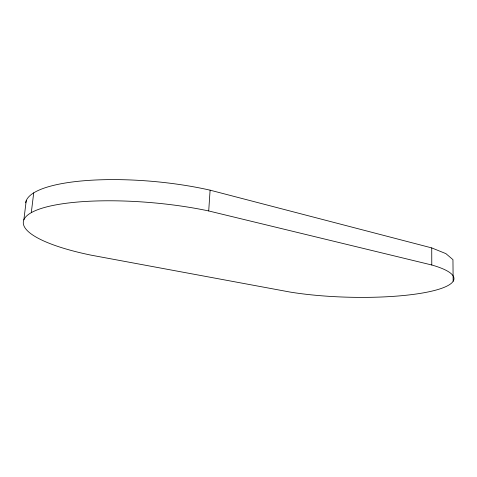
<?xml version="1.0" encoding="UTF-8"?>
<svg xmlns="http://www.w3.org/2000/svg" width="477" height="477" viewBox="0 0 477 477"><rect width="100%" height="100%" fill="white"/><g stroke="black" fill="none" stroke-linecap="round" stroke-linejoin="round"><path stroke-width="0.72" d="M208.711 210.953A125.952 30.301 4.9 0 0 37.927 209.618A125.952 30.301 4.9 0 0 91.089 255.159L289.992 292.049A104.988 21.25 1.5 0 0 425.609 292.449A104.988 21.25 1.5 0 0 431.78 264.997L208.711 210.953L210.101 190.174A125.23 32.967 5.1 0 0 25.704 202.814M31.297 212.641L33.718 192.845M23.85 219.861L26.223 200.728M210.101 190.174L431.733 247.909L445.894 253.627L452.947 259.649L453.15 281.269M431.733 247.909L431.78 264.997"/></g></svg>
